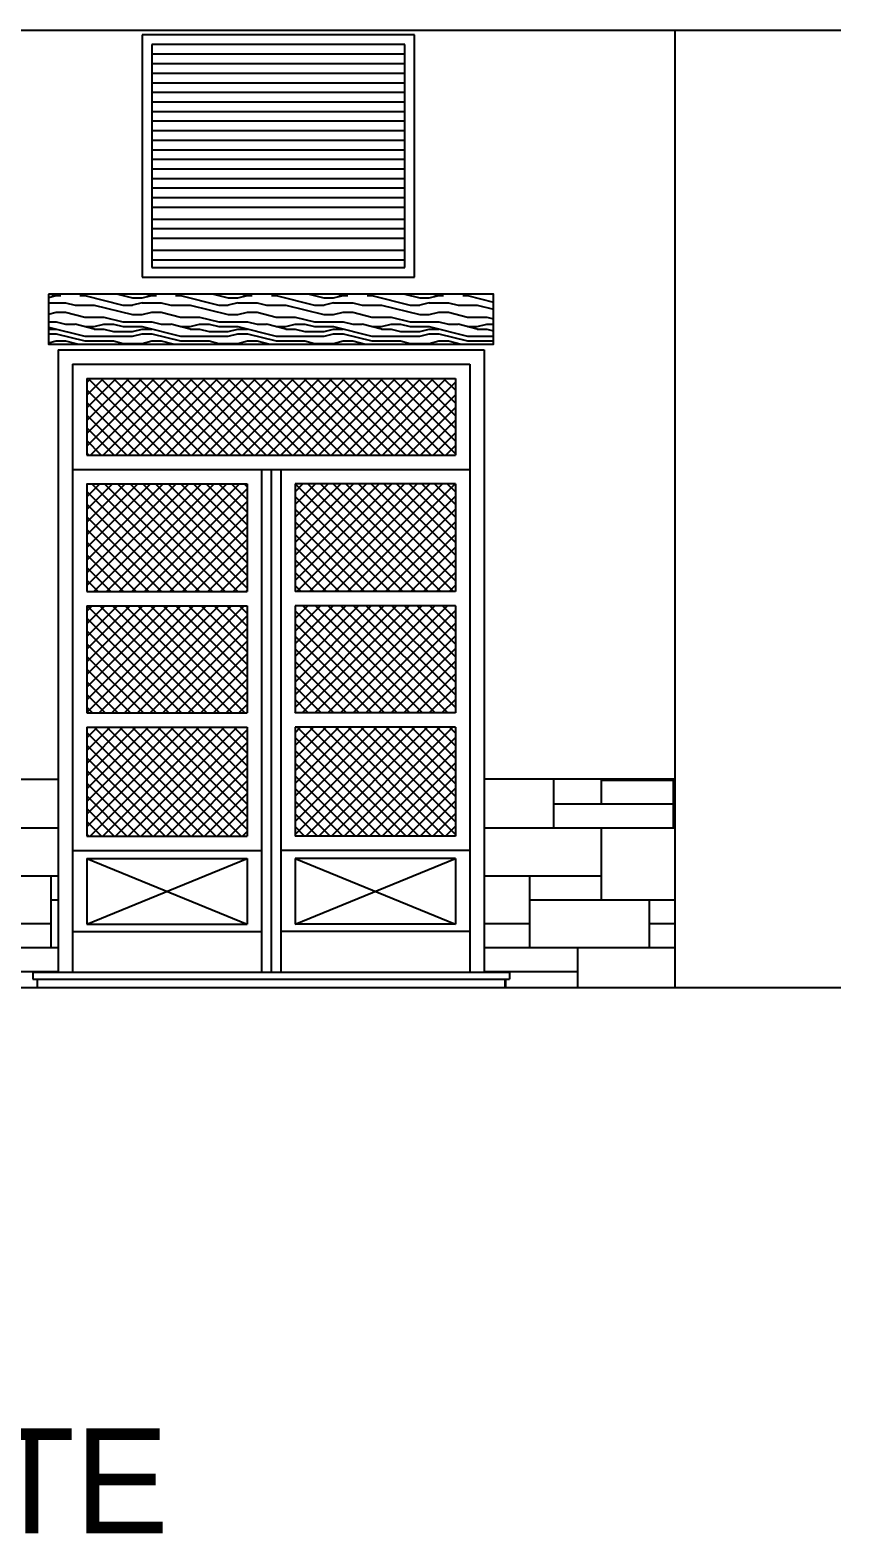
# Model space of a CAD drawing. Extents: x 33.7 to 63.4, y -76.7 to 11.5.
# Drawn here: x 56.38 to 59.77, y 5.25 to 11.54 of the extents above; entities that cross this region are included whole.
import ezdxf

# ---------------------------------------------------------------- set-up
doc = ezdxf.new("R2010")
doc.units = 0
doc.header["$LTSCALE"] = 0.375
doc.layers.get('0').update_dxf_attribs({"linetype": 'CONTINUOUS'})
for name, color, linetype in [('AUX', 7, 'CONTINUOUS'), ('CARPINTERIA', 44, 'CONTINUOUS'), ('MUROS', 3, 'CONTINUOUS'), ('TEXTOS', 2, 'CONTINUOUS'), ('TRAMAS', 252, 'CONTINUOUS')]:
    doc.layers.add(name, color=color, linetype=linetype)
doc.styles.add('SANSSERIF', font='UNIV.SHX')

# ---------------------------------------------------------------- blocks, each defined once
blk = doc.blocks.new('*X39')
at = {"color": 0}
for p, q in [((174.8, 134.9), (174.8, 135.1035)), ((175, 135), (175, 135.1035)), ((175, 135.1), (175.3063, 135.1)), ((175.3, 134.9), (175.3, 135.1)), ((174.8, 135), (175.3, 135)), ((174.5089, 134.9), (175.3063, 134.9)), ((175, 134.6), (175, 134.9)), ((174.5089, 134.7), (175, 134.7)), ((174.7, 134.4), (174.7, 134.7)), ((174.7, 134.6), (175.3063, 134.6)), ((175.2, 134.4), (175.2, 134.6)), ((174.5089, 134.5), (174.7, 134.5)), ((175.2, 134.5), (175.3063, 134.5)), ((174.5089, 134.4), (175.3063, 134.4)), ((174.9, 134.2335), (174.9, 134.4)), ((174.5089, 134.3), (174.9, 134.3)), ((174.6, 134.2978), (174.6, 134.3)), ((174.6, 134.2335), (174.6, 134.2678))]:
    blk.add_line(p, q, dxfattribs=at)
blk = doc.blocks.new('*X40')
at = {"color": 0}
for p, q in [((172, 134.9), (172.7289, 134.9)), ((171.9, 134.7), (172.7289, 134.7)), ((172.7, 134.4), (172.7, 134.7)), ((172.7, 134.6), (172.7289, 134.6)), ((172, 134.5), (172.7, 134.5)), ((172.4, 134.4), (172.7289, 134.4)), ((172, 134.3), (172.7289, 134.3))]:
    blk.add_line(p, q, dxfattribs=at)
blk = doc.blocks.new('*X35')
at = {"color": 0}
for p, q in [((156.1178, 136.4956), (156.4, 136.7778)), ((156.1178, 136.5486), (156.347, 136.7778)), ((156.1178, 136.6017), (156.294, 136.7778)), ((156.1178, 136.6547), (156.2409, 136.7778)), ((156.1178, 136.7077), (156.1879, 136.7778)), ((156.1178, 136.7608), (156.1349, 136.7778)), ((156.4435, 136.4578), (156.1235, 136.7778)), ((156.1331, 136.4578), (156.4531, 136.7778)), ((156.4965, 136.4578), (156.1765, 136.7778)), ((156.1861, 136.4578), (156.5061, 136.7778)), ((156.5495, 136.4578), (156.2295, 136.7778)), ((156.2391, 136.4578), (156.5591, 136.7778)), ((156.6026, 136.4578), (156.2826, 136.7778)), ((156.2922, 136.4578), (156.6122, 136.7778)), ((156.6556, 136.4578), (156.3356, 136.7778)), ((156.3452, 136.4578), (156.6652, 136.7778)), ((156.7086, 136.4578), (156.3886, 136.7778)), ((156.3982, 136.4578), (156.7182, 136.7778)), ((156.7617, 136.4578), (156.4417, 136.7778)), ((156.4513, 136.4578), (156.7713, 136.7778)), ((156.8147, 136.4578), (156.4947, 136.7778)), ((156.5043, 136.4578), (156.8243, 136.7778)), ((156.8677, 136.4578), (156.5477, 136.7778)), ((156.5573, 136.4578), (156.8773, 136.7778)), ((156.9208, 136.4578), (156.6008, 136.7778)), ((156.6104, 136.4578), (156.9304, 136.7778)), ((156.9738, 136.4578), (156.6538, 136.7778)), ((156.6634, 136.4578), (156.9834, 136.7778)), ((157.0268, 136.4578), (156.7068, 136.7778)), ((156.7164, 136.4578), (157.0364, 136.7778)), ((157.0799, 136.4578), (156.7599, 136.7778)), ((156.7695, 136.4578), (157.0895, 136.7778)), ((157.1329, 136.4578), (156.8129, 136.7778)), ((156.8225, 136.4578), (157.1425, 136.7778)), ((157.1859, 136.4578), (156.8659, 136.7778)), ((156.8755, 136.4578), (157.1955, 136.7778)), ((157.239, 136.4578), (156.919, 136.7778)), ((156.9286, 136.4578), (157.2486, 136.7778)), ((157.292, 136.4578), (156.972, 136.7778)), ((156.9816, 136.4578), (157.3016, 136.7778)), ((157.345, 136.4578), (157.025, 136.7778)), ((157.0346, 136.4578), (157.3546, 136.7778)), ((157.3981, 136.4578), (157.0781, 136.7778)), ((157.0877, 136.4578), (157.4077, 136.7778)), ((157.4511, 136.4578), (157.1311, 136.7778)), ((157.1407, 136.4578), (157.4607, 136.7778)), ((157.5041, 136.4578), (157.1841, 136.7778)), ((157.1937, 136.4578), (157.5137, 136.7778)), ((157.5572, 136.4578), (157.2372, 136.7778)), ((157.2468, 136.4578), (157.5668, 136.7778)), ((157.6102, 136.4578), (157.2902, 136.7778)), ((157.2998, 136.4578), (157.6198, 136.7778)), ((157.6578, 136.4632), (157.3432, 136.7778)), ((157.3528, 136.4578), (157.6578, 136.7628)), ((157.6578, 136.5163), (157.3963, 136.7778)), ((157.6578, 136.5693), (157.4493, 136.7778)), ((157.6578, 136.6223), (157.5023, 136.7778)), ((157.6578, 136.6754), (157.5554, 136.7778)), ((157.6578, 136.7284), (157.6084, 136.7778)), ((156.3904, 136.4578), (156.1178, 136.7305)), ((157.4059, 136.4578), (157.6578, 136.7098)), ((156.3374, 136.4578), (156.1178, 136.6774)), ((157.4589, 136.4578), (157.6578, 136.6567)), ((156.2844, 136.4578), (156.1178, 136.6244)), ((156.2313, 136.4578), (156.1178, 136.5714)), ((157.5119, 136.4578), (157.6578, 136.6037)), ((156.1783, 136.4578), (156.1178, 136.5183)), ((157.565, 136.4578), (157.6578, 136.5507)), ((156.1253, 136.4578), (156.1178, 136.4653)), ((157.618, 136.4578), (157.6578, 136.4976)), ((156.1178, 135.9122), (156.5434, 136.3378)), ((156.1178, 135.9653), (156.4904, 136.3378)), ((156.1178, 136.0183), (156.4373, 136.3378)), ((156.1178, 136.0713), (156.3843, 136.3378)), ((156.1178, 136.1244), (156.3313, 136.3378)), ((156.1178, 136.1774), (156.2782, 136.3378)), ((156.1178, 136.2304), (156.2252, 136.3378)), ((156.1178, 136.2835), (156.1722, 136.3378)), ((156.1178, 136.3365), (156.1191, 136.3378)), ((156.5892, 135.8878), (156.1392, 136.3378)), ((156.1464, 135.8878), (156.5964, 136.3378)), ((156.6422, 135.8878), (156.1922, 136.3378)), ((156.1995, 135.8878), (156.6495, 136.3378)), ((156.6953, 135.8878), (156.2453, 136.3378)), ((156.2525, 135.8878), (156.7025, 136.3378)), ((156.7483, 135.8878), (156.2983, 136.3378)), ((156.3055, 135.8878), (156.7555, 136.3378)), ((156.7878, 135.9014), (156.3513, 136.3378)), ((156.3586, 135.8878), (156.7878, 136.3171)), ((156.7878, 135.9544), (156.4044, 136.3378)), ((156.7878, 136.0074), (156.4574, 136.3378)), ((156.7878, 136.0605), (156.5104, 136.3378)), ((156.7878, 136.1135), (156.5635, 136.3378)), ((156.7878, 136.1665), (156.6165, 136.3378)), ((156.7878, 136.2196), (156.6695, 136.3378)), ((156.7878, 136.2726), (156.7226, 136.3378)), ((156.7878, 136.3256), (156.7756, 136.3378)), ((156.9878, 135.9337), (157.3919, 136.3378)), ((156.9878, 135.9867), (157.3389, 136.3378)), ((156.9878, 136.0398), (157.2859, 136.3378)), ((156.9878, 136.0928), (157.2328, 136.3378)), ((156.9878, 136.1458), (157.1798, 136.3378)), ((156.9878, 136.1989), (157.1268, 136.3378)), ((156.9878, 136.2519), (157.0737, 136.3378)), ((156.9878, 136.3049), (157.0207, 136.3378)), ((157.4377, 135.8878), (156.9878, 136.3378)), ((156.995, 135.8878), (157.445, 136.3378)), ((157.4908, 135.8878), (157.0408, 136.3378)), ((157.048, 135.8878), (157.498, 136.3378)), ((157.5438, 135.8878), (157.0938, 136.3378)), ((157.101, 135.8878), (157.551, 136.3378)), ((157.5968, 135.8878), (157.1468, 136.3378)), ((157.1541, 135.8878), (157.6041, 136.3378)), ((157.6499, 135.8878), (157.1999, 136.3378)), ((157.2071, 135.8878), (157.6571, 136.3378)), ((157.6578, 135.9329), (157.2529, 136.3378)), ((157.6578, 135.9859), (157.3059, 136.3378)), ((157.6578, 136.039), (157.359, 136.3378)), ((157.6578, 136.092), (157.412, 136.3378)), ((157.6578, 136.145), (157.465, 136.3378)), ((157.6578, 136.1981), (157.5181, 136.3378)), ((157.6578, 136.2511), (157.5711, 136.3378)), ((157.6578, 136.3041), (157.6241, 136.3378)), ((156.5362, 135.8878), (156.1178, 136.3062)), ((156.4831, 135.8878), (156.1178, 136.2532)), ((156.4116, 135.8878), (156.7878, 136.264)), ((157.3847, 135.8878), (156.9878, 136.2847)), ((157.2601, 135.8878), (157.6578, 136.2855)), ((156.4301, 135.8878), (156.1178, 136.2001)), ((156.4646, 135.8878), (156.7878, 136.211)), ((157.3317, 135.8878), (156.9878, 136.2317)), ((157.3132, 135.8878), (157.6578, 136.2325)), ((156.3771, 135.8878), (156.1178, 136.1471)), ((156.5177, 135.8878), (156.7878, 136.158)), ((157.2786, 135.8878), (156.9878, 136.1787)), ((157.3662, 135.8878), (157.6578, 136.1795)), ((156.3241, 135.8878), (156.1178, 136.0941)), ((156.5707, 135.8878), (156.7878, 136.1049)), ((157.2256, 135.8878), (156.9878, 136.1256)), ((157.1726, 135.8878), (156.9878, 136.0726)), ((157.4192, 135.8878), (157.6578, 136.1264)), ((157.4723, 135.8878), (157.6578, 136.0734)), ((156.271, 135.8878), (156.1178, 136.041)), ((156.6237, 135.8878), (156.7878, 136.0519)), ((157.1195, 135.8878), (156.9878, 136.0196)), ((157.5253, 135.8878), (157.6578, 136.0204)), ((156.218, 135.8878), (156.1178, 135.988)), ((156.6768, 135.8878), (156.7878, 135.9989)), ((156.7298, 135.8878), (156.7878, 135.9458)), ((157.0665, 135.8878), (156.9878, 135.9665)), ((157.5783, 135.8878), (157.6578, 135.9673)), ((156.165, 135.8878), (156.1178, 135.935)), ((156.7828, 135.8878), (156.7878, 135.8928)), ((157.0135, 135.8878), (156.9878, 135.9135)), ((157.6314, 135.8878), (157.6578, 135.9143)), ((156.1178, 135.3819), (156.5637, 135.8278)), ((156.1178, 135.4349), (156.5107, 135.8278)), ((156.1178, 135.488), (156.4577, 135.8278)), ((156.1178, 135.541), (156.4046, 135.8278)), ((156.1178, 135.594), (156.3516, 135.8278)), ((156.1178, 135.6471), (156.2986, 135.8278)), ((156.1178, 135.7001), (156.2455, 135.8278)), ((156.1178, 135.7531), (156.1925, 135.8278)), ((156.1178, 135.8062), (156.1395, 135.8278)), ((156.566, 135.3807), (156.1189, 135.8278)), ((156.1697, 135.3807), (156.6168, 135.8278)), ((156.619, 135.3807), (156.1719, 135.8278)), ((156.2227, 135.3807), (156.6698, 135.8278)), ((156.6721, 135.3807), (156.225, 135.8278)), ((156.2757, 135.3807), (156.7228, 135.8278)), ((156.7251, 135.3807), (156.278, 135.8278)), ((156.3288, 135.3807), (156.7759, 135.8278)), ((156.7781, 135.3807), (156.331, 135.8278)), ((156.7878, 135.4241), (156.3841, 135.8278)), ((156.7878, 135.4771), (156.4371, 135.8278)), ((156.7878, 135.5301), (156.4901, 135.8278)), ((156.7878, 135.5832), (156.5431, 135.8278)), ((156.7878, 135.6362), (156.5962, 135.8278)), ((156.7878, 135.6892), (156.6492, 135.8278)), ((156.7878, 135.7423), (156.7022, 135.8278)), ((156.7878, 135.7953), (156.7553, 135.8278)), ((156.9878, 135.7746), (157.041, 135.8278)), ((156.9878, 135.7216), (157.0941, 135.8278)), ((156.9878, 135.6685), (157.1471, 135.8278)), ((156.9878, 135.6155), (157.2001, 135.8278)), ((156.9878, 135.5625), (157.2532, 135.8278)), ((156.9878, 135.5095), (157.3062, 135.8278)), ((156.9878, 135.4564), (157.3592, 135.8278)), ((156.9878, 135.4034), (157.4123, 135.8278)), ((157.0182, 135.3807), (157.4653, 135.8278)), ((157.4676, 135.3807), (157.0204, 135.8278)), ((157.0712, 135.3807), (157.5183, 135.8278)), ((157.5206, 135.3807), (157.0735, 135.8278)), ((157.1243, 135.3807), (157.5714, 135.8278)), ((157.5736, 135.3807), (157.1265, 135.8278)), ((157.1773, 135.3807), (157.6244, 135.8278)), ((157.6267, 135.3807), (157.1795, 135.8278)), ((157.6578, 135.4026), (157.2326, 135.8278)), ((157.6578, 135.4556), (157.2856, 135.8278)), ((157.6578, 135.5087), (157.3386, 135.8278)), ((157.6578, 135.5617), (157.3917, 135.8278)), ((157.6578, 135.6147), (157.4447, 135.8278)), ((157.6578, 135.6678), (157.4977, 135.8278)), ((157.6578, 135.7208), (157.5508, 135.8278)), ((157.6578, 135.7738), (157.6038, 135.8278)), ((157.6578, 135.8269), (157.6568, 135.8278)), ((156.513, 135.3807), (156.1178, 135.7759)), ((156.3818, 135.3807), (156.7878, 135.7867)), ((157.4145, 135.3807), (156.9878, 135.8074)), ((157.3615, 135.3807), (156.9878, 135.7544)), ((157.2303, 135.3807), (157.6578, 135.8082)), ((157.2833, 135.3807), (157.6578, 135.7552)), ((156.4599, 135.3807), (156.1178, 135.7228)), ((156.4348, 135.3807), (156.7878, 135.7337)), ((157.3085, 135.3807), (156.9878, 135.7014)), ((157.3364, 135.3807), (157.6578, 135.7022)), ((156.4069, 135.3807), (156.1178, 135.6698)), ((156.4879, 135.3807), (156.7878, 135.6807)), ((156.5409, 135.3807), (156.7878, 135.6276)), ((157.2554, 135.3807), (156.9878, 135.6483)), ((157.3894, 135.3807), (157.6578, 135.6491)), ((156.3539, 135.3807), (156.1178, 135.6168)), ((156.3008, 135.3807), (156.1178, 135.5637)), ((156.5939, 135.3807), (156.7878, 135.5746)), ((157.2024, 135.3807), (156.9878, 135.5953)), ((157.4424, 135.3807), (157.6578, 135.5961)), ((156.2478, 135.3807), (156.1178, 135.5107)), ((156.647, 135.3807), (156.7878, 135.5216)), ((157.1494, 135.3807), (156.9878, 135.5423)), ((157.4955, 135.3807), (157.6578, 135.5431)), ((156.1948, 135.3807), (156.1178, 135.4577)), ((156.7, 135.3807), (156.7878, 135.4685)), ((157.0963, 135.3807), (156.9878, 135.4892)), ((157.0433, 135.3807), (156.9878, 135.4362)), ((157.5485, 135.3807), (157.6578, 135.49)), ((157.6015, 135.3807), (157.6578, 135.437)), ((156.1417, 135.3807), (156.1178, 135.4046)), ((156.753, 135.3807), (156.7878, 135.4155)), ((156.9903, 135.3807), (156.9878, 135.3832)), ((157.6546, 135.3807), (157.6578, 135.384)), ((156.1178, 135.0637), (156.3748, 135.3207)), ((156.1178, 135.1167), (156.3218, 135.3207)), ((156.1178, 135.1698), (156.2688, 135.3207)), ((156.1178, 135.2228), (156.2157, 135.3207)), ((156.1178, 135.2758), (156.1627, 135.3207)), ((156.1178, 135.0107), (156.4279, 135.3207)), ((156.1178, 134.9576), (156.4809, 135.3207)), ((156.1178, 134.9046), (156.5339, 135.3207)), ((156.132, 134.8657), (156.587, 135.3207)), ((156.6037, 134.8657), (156.1487, 135.3207)), ((156.185, 134.8657), (156.64, 135.3207)), ((156.6567, 134.8657), (156.2017, 135.3207)), ((156.238, 134.8657), (156.693, 135.3207)), ((156.7097, 134.8657), (156.2548, 135.3207)), ((156.2911, 134.8657), (156.7461, 135.3207)), ((156.7628, 134.8657), (156.3078, 135.3207)), ((156.7878, 134.8937), (156.3608, 135.3207)), ((156.7878, 134.9468), (156.4139, 135.3207)), ((156.7878, 134.9998), (156.4669, 135.3207)), ((156.7878, 135.0528), (156.5199, 135.3207)), ((156.7878, 135.1059), (156.573, 135.3207)), ((156.7878, 135.1589), (156.626, 135.3207)), ((156.7878, 135.2119), (156.679, 135.3207)), ((156.7878, 135.265), (156.7321, 135.3207)), ((156.7878, 135.318), (156.7851, 135.3207)), ((156.9878, 135.2973), (157.0112, 135.3207)), ((156.9878, 135.2443), (157.0643, 135.3207)), ((156.9878, 135.1913), (157.1173, 135.3207)), ((156.9878, 135.1382), (157.1703, 135.3207)), ((156.9878, 135.0852), (157.2233, 135.3207)), ((156.9878, 135.0322), (157.2764, 135.3207)), ((156.9878, 134.9791), (157.3294, 135.3207)), ((156.9878, 134.9261), (157.3824, 135.3207)), ((156.9878, 134.8731), (157.4355, 135.3207)), ((157.4522, 134.8657), (156.9972, 135.3207)), ((157.0335, 134.8657), (157.4885, 135.3207)), ((157.5052, 134.8657), (157.0503, 135.3207)), ((157.0866, 134.8657), (157.5415, 135.3207)), ((157.5583, 134.8657), (157.1033, 135.3207)), ((157.1396, 134.8657), (157.5946, 135.3207)), ((157.6113, 134.8657), (157.1563, 135.3207)), ((157.1926, 134.8657), (157.6476, 135.3207)), ((157.6578, 134.8723), (157.2094, 135.3207)), ((157.6578, 134.9253), (157.2624, 135.3207)), ((157.6578, 134.9783), (157.3154, 135.3207)), ((157.6578, 135.0314), (157.3685, 135.3207)), ((157.6578, 135.0844), (157.4215, 135.3207)), ((157.6578, 135.1374), (157.4745, 135.3207)), ((157.6578, 135.1905), (157.5276, 135.3207)), ((157.6578, 135.2435), (157.5806, 135.3207)), ((157.6578, 135.2965), (157.6336, 135.3207)), ((156.5506, 134.8657), (156.1178, 135.2986)), ((156.3441, 134.8657), (156.7878, 135.3095)), ((156.3971, 134.8657), (156.7878, 135.2564)), ((157.3992, 134.8657), (156.9878, 135.2771)), ((157.2457, 134.8657), (157.6578, 135.2779)), ((156.4976, 134.8657), (156.1178, 135.2455)), ((156.4446, 134.8657), (156.1178, 135.1925)), ((156.4502, 134.8657), (156.7878, 135.2034)), ((157.3461, 134.8657), (156.9878, 135.2241)), ((157.2987, 134.8657), (157.6578, 135.2249)), ((156.3915, 134.8657), (156.1178, 135.1395)), ((156.5032, 134.8657), (156.7878, 135.1504)), ((157.2931, 134.8657), (156.9878, 135.171)), ((157.3517, 134.8657), (157.6578, 135.1718)), ((156.3385, 134.8657), (156.1178, 135.0864)), ((156.5562, 134.8657), (156.7878, 135.0973)), ((157.2401, 134.8657), (156.9878, 135.118)), ((157.187, 134.8657), (156.9878, 135.065)), ((157.4048, 134.8657), (157.6578, 135.1188)), ((157.4578, 134.8657), (157.6578, 135.0658)), ((156.2855, 134.8657), (156.1178, 135.0334)), ((156.6093, 134.8657), (156.7878, 135.0443)), ((157.134, 134.8657), (156.9878, 135.0119)), ((157.5108, 134.8657), (157.6578, 135.0127)), ((156.2324, 134.8657), (156.1178, 134.9804)), ((156.6623, 134.8657), (156.7878, 134.9913)), ((156.7153, 134.8657), (156.7878, 134.9382)), ((157.081, 134.8657), (156.9878, 134.9589)), ((157.5639, 134.8657), (157.6578, 134.9597)), ((156.1794, 134.8657), (156.1178, 134.9273)), ((156.1264, 134.8657), (156.1178, 134.8743)), ((156.7684, 134.8657), (156.7878, 134.8852)), ((157.0279, 134.8657), (156.9878, 134.9059)), ((157.6169, 134.8657), (157.6578, 134.9067))]:
    blk.add_line(p, q, dxfattribs=at)
blk = doc.blocks.new('*X48')
at = {"color": 0}
for p, q in [((172.6889, 137.6322), (172.72, 137.64)), ((172.6978, 137.6456), (172.7199, 137.64)), ((172.72, 137.64), (172.74, 137.64)), ((172.82, 137.64), (172.84, 137.64)), ((172.84, 137.64), (172.9999, 137.6)), ((172.9778, 137.6456), (173.0399, 137.63)), ((173.08, 137.63), (173.12, 137.64)), ((173.0978, 137.6456), (173.1199, 137.64)), ((173.12, 137.64), (173.14, 137.64)), ((173.22, 137.64), (173.24, 137.64)), ((173.24, 137.64), (173.3999, 137.6)), ((173.3778, 137.6456), (173.4399, 137.63)), ((173.48, 137.63), (173.52, 137.64)), ((173.4978, 137.6456), (173.5199, 137.64)), ((173.52, 137.64), (173.54, 137.64)), ((173.62, 137.64), (173.64, 137.64)), ((173.64, 137.64), (173.7999, 137.6)), ((173.7778, 137.6456), (173.8399, 137.63)), ((173.88, 137.63), (173.92, 137.64)), ((173.8978, 137.6456), (173.9199, 137.64)), ((173.92, 137.64), (173.94, 137.64)), ((174.02, 137.64), (174.04, 137.64)), ((174.04, 137.64), (174.1999, 137.6)), ((174.1778, 137.6456), (174.2399, 137.63)), ((174.28, 137.63), (174.32, 137.64)), ((174.2978, 137.6456), (174.3199, 137.64)), ((174.32, 137.64), (174.34, 137.64)), ((174.42, 137.64), (174.44, 137.64)), ((174.44, 137.64), (174.5489, 137.6128)), ((172.6889, 137.61), (172.76, 137.61)), ((172.76, 137.61), (172.8, 137.6)), ((172.8, 137.6), (172.88, 137.6)), ((172.88, 137.6), (173.0399, 137.56)), ((173, 137.6), (173.04, 137.6)), ((173.04, 137.63), (173.08, 137.63)), ((173.08, 137.61), (173.04, 137.6)), ((173.08, 137.61), (173.16, 137.61)), ((173.16, 137.61), (173.2, 137.6)), ((173.2, 137.6), (173.28, 137.6)), ((173.28, 137.6), (173.4399, 137.56)), ((173.4, 137.6), (173.44, 137.6)), ((173.44, 137.63), (173.48, 137.63)), ((173.48, 137.61), (173.44, 137.6)), ((173.48, 137.61), (173.56, 137.61)), ((173.56, 137.61), (173.6, 137.6)), ((173.6, 137.6), (173.68, 137.6)), ((173.68, 137.6), (173.8399, 137.56)), ((173.8, 137.6), (173.84, 137.6)), ((173.84, 137.63), (173.88, 137.63)), ((173.88, 137.61), (173.84, 137.6)), ((173.88, 137.61), (173.96, 137.61)), ((173.96, 137.61), (174, 137.6)), ((174, 137.6), (174.08, 137.6)), ((174.08, 137.6), (174.2399, 137.56)), ((174.2, 137.6), (174.24, 137.6)), ((174.24, 137.63), (174.28, 137.63)), ((174.28, 137.61), (174.24, 137.6)), ((174.28, 137.61), (174.36, 137.61)), ((174.36, 137.61), (174.4, 137.6)), ((174.4, 137.6), (174.48, 137.6)), ((174.48, 137.6), (174.5489, 137.5828)), ((172.6889, 137.5622), (172.72, 137.57)), ((172.6889, 137.53), (172.72, 137.53)), ((172.72, 137.57), (172.76, 137.57)), ((172.72, 137.53), (172.76, 137.52)), ((172.76, 137.57), (172.8399, 137.55)), ((172.76, 137.52), (172.8, 137.52)), ((172.88, 137.5), (172.8001, 137.52)), ((172.84, 137.55), (172.92, 137.55)), ((172.88, 137.51), (172.92, 137.52)), ((172.92, 137.55), (172.9999, 137.53)), ((172.92, 137.52), (172.96, 137.52)), ((172.96, 137.52), (173, 137.51)), ((173, 137.53), (173.12, 137.53)), ((173.04, 137.56), (173.08, 137.56)), ((173.08, 137.56), (173.12, 137.57)), ((173.12, 137.57), (173.16, 137.57)), ((173.12, 137.53), (173.16, 137.52)), ((173.16, 137.57), (173.2399, 137.55)), ((173.16, 137.52), (173.2, 137.52)), ((173.28, 137.5), (173.2001, 137.52)), ((173.24, 137.55), (173.32, 137.55)), ((173.28, 137.51), (173.32, 137.52)), ((173.32, 137.55), (173.3999, 137.53)), ((173.32, 137.52), (173.36, 137.52)), ((173.36, 137.52), (173.4, 137.51)), ((173.4, 137.53), (173.52, 137.53)), ((173.44, 137.56), (173.48, 137.56)), ((173.48, 137.56), (173.52, 137.57)), ((173.52, 137.57), (173.56, 137.57)), ((173.52, 137.53), (173.56, 137.52)), ((173.56, 137.57), (173.6399, 137.55)), ((173.56, 137.52), (173.6, 137.52)), ((173.68, 137.5), (173.6001, 137.52)), ((173.64, 137.55), (173.72, 137.55)), ((173.68, 137.51), (173.72, 137.52)), ((173.72, 137.55), (173.7999, 137.53)), ((173.72, 137.52), (173.76, 137.52)), ((173.76, 137.52), (173.8, 137.51)), ((173.8, 137.53), (173.92, 137.53)), ((173.84, 137.56), (173.88, 137.56)), ((173.88, 137.56), (173.92, 137.57)), ((173.92, 137.57), (173.96, 137.57)), ((173.92, 137.53), (173.96, 137.52)), ((173.96, 137.57), (174.0399, 137.55)), ((173.96, 137.52), (174, 137.52)), ((174.08, 137.5), (174.0001, 137.52)), ((174.04, 137.55), (174.12, 137.55)), ((174.08, 137.51), (174.12, 137.52)), ((174.12, 137.55), (174.1999, 137.53)), ((174.12, 137.52), (174.16, 137.52)), ((174.16, 137.52), (174.2, 137.51)), ((174.2, 137.53), (174.32, 137.53)), ((174.24, 137.56), (174.28, 137.56)), ((174.28, 137.56), (174.32, 137.57)), ((174.32, 137.57), (174.36, 137.57)), ((174.32, 137.53), (174.36, 137.52)), ((174.36, 137.57), (174.4399, 137.55)), ((174.36, 137.52), (174.4, 137.52)), ((174.48, 137.5), (174.4001, 137.52)), ((174.44, 137.55), (174.52, 137.55)), ((174.48, 137.51), (174.52, 137.52)), ((174.52, 137.55), (174.5489, 137.5428)), ((174.52, 137.52), (174.5489, 137.52)), ((172.6889, 137.5078), (172.8399, 137.47)), ((172.6889, 137.5), (172.72, 137.5)), ((172.6889, 137.48), (172.72, 137.48)), ((172.6889, 137.4422), (172.72, 137.45)), ((172.72, 137.48), (172.8399, 137.45)), ((172.72, 137.45), (172.76, 137.45)), ((172.76, 137.45), (172.8135, 137.4366)), ((172.84, 137.51), (172.88, 137.51)), ((172.84, 137.47), (173.04, 137.47)), ((172.84, 137.45), (172.96, 137.45)), ((172.88, 137.5), (172.92, 137.5)), ((172.92, 137.5), (172.96, 137.49)), ((172.96, 137.49), (173.04, 137.49)), ((172.96, 137.45), (173, 137.44)), ((172.96, 137.45), (173, 137.44)), ((173, 137.51), (173.08, 137.51)), ((173.04, 137.49), (173.08, 137.5)), ((173.04, 137.47), (173.08, 137.48)), ((173.08, 137.51), (173.2399, 137.47)), ((173.08, 137.5), (173.12, 137.5)), ((173.08, 137.48), (173.12, 137.48)), ((173.08, 137.44), (173.12, 137.45)), ((173.12, 137.48), (173.2399, 137.45)), ((173.12, 137.45), (173.16, 137.45)), ((173.16, 137.45), (173.2135, 137.4366)), ((173.24, 137.51), (173.28, 137.51)), ((173.24, 137.47), (173.44, 137.47)), ((173.24, 137.45), (173.36, 137.45)), ((173.28, 137.5), (173.32, 137.5)), ((173.32, 137.5), (173.36, 137.49)), ((173.36, 137.49), (173.44, 137.49)), ((173.36, 137.45), (173.4, 137.44)), ((173.36, 137.45), (173.4, 137.44)), ((173.4, 137.51), (173.48, 137.51)), ((173.44, 137.49), (173.48, 137.5)), ((173.44, 137.47), (173.48, 137.48)), ((173.48, 137.51), (173.6399, 137.47)), ((173.48, 137.5), (173.52, 137.5)), ((173.48, 137.48), (173.52, 137.48)), ((173.48, 137.44), (173.52, 137.45)), ((173.52, 137.48), (173.6399, 137.45)), ((173.52, 137.45), (173.56, 137.45)), ((173.56, 137.45), (173.6135, 137.4366)), ((173.64, 137.51), (173.68, 137.51)), ((173.64, 137.47), (173.84, 137.47)), ((173.64, 137.45), (173.76, 137.45)), ((173.68, 137.5), (173.72, 137.5)), ((173.72, 137.5), (173.76, 137.49)), ((173.76, 137.49), (173.84, 137.49)), ((173.76, 137.45), (173.8, 137.44)), ((173.76, 137.45), (173.8, 137.44)), ((173.8, 137.51), (173.88, 137.51)), ((173.84, 137.49), (173.88, 137.5)), ((173.84, 137.47), (173.88, 137.48)), ((173.88, 137.51), (174.0399, 137.47)), ((173.88, 137.5), (173.92, 137.5)), ((173.88, 137.48), (173.92, 137.48)), ((173.88, 137.44), (173.92, 137.45)), ((173.92, 137.48), (174.0399, 137.45)), ((173.92, 137.45), (173.96, 137.45)), ((173.96, 137.45), (174.0135, 137.4366)), ((174.04, 137.51), (174.08, 137.51)), ((174.04, 137.47), (174.24, 137.47)), ((174.04, 137.45), (174.16, 137.45)), ((174.08, 137.5), (174.12, 137.5)), ((174.12, 137.5), (174.16, 137.49)), ((174.16, 137.49), (174.24, 137.49)), ((174.16, 137.45), (174.2, 137.44)), ((174.16, 137.45), (174.2, 137.44)), ((174.2, 137.51), (174.28, 137.51)), ((174.24, 137.49), (174.28, 137.5)), ((174.24, 137.47), (174.28, 137.48)), ((174.28, 137.51), (174.4399, 137.47)), ((174.28, 137.5), (174.32, 137.5)), ((174.28, 137.48), (174.32, 137.48)), ((174.28, 137.44), (174.32, 137.45)), ((174.32, 137.48), (174.4399, 137.45)), ((174.32, 137.45), (174.36, 137.45)), ((174.36, 137.45), (174.4135, 137.4366)), ((174.44, 137.51), (174.48, 137.51)), ((174.44, 137.47), (174.5489, 137.47)), ((174.44, 137.45), (174.5489, 137.45)), ((174.48, 137.5), (174.52, 137.5)), ((174.52, 137.5), (174.5489, 137.4928)), ((173, 137.44), (173.08, 137.44)), ((173.4, 137.44), (173.48, 137.44)), ((173.8, 137.44), (173.88, 137.44)), ((174.2, 137.44), (174.28, 137.44))]:
    blk.add_line(p, q, dxfattribs=at)

msp = doc.modelspace()

# ---------------------------------------------------------------- linework, layer by layer
for p, q in [((57.99, 11.52), (56.8523, 11.52)), ((56.8523, 11.52), (56.8523, 10.5073)), ((57.99, 10.5073), (57.99, 11.52)), ((56.8923, 11.48), (56.8923, 10.5473)), ((57.95, 11.48), (56.8923, 11.48)), ((57.95, 10.5473), (57.95, 11.48)), ((56.8523, 10.5073), (57.99, 10.5073)), ((56.8923, 10.5473), (57.95, 10.5473))]:
    msp.add_line(p, q)
at = {"layer": 'AUX'}
for p, q in [((56.5614, 10.144), (56.5614, 8.1619)), ((56.5614, 10.144), (58.2214, 10.144)), ((58.2214, 10.144), (58.2214, 7.604)), ((56.6214, 10.084), (56.6214, 9.764)), ((56.6214, 10.084), (58.1614, 10.084)), ((58.1614, 10.084), (58.1614, 9.764)), ((56.6214, 9.764), (58.1614, 9.764)), ((56.5614, 9.704), (56.5614, 7.604)), ((56.5614, 9.704), (58.2214, 9.704)), ((57.3514, 9.704), (57.3514, 7.604)), ((57.3914, 9.704), (57.3914, 7.604)), ((57.4314, 9.704), (57.4314, 7.604)), ((56.6214, 9.644), (56.6214, 9.194)), ((56.6214, 9.644), (57.2914, 9.644)), ((57.2914, 9.644), (57.2914, 9.194)), ((58.1614, 9.644), (57.4914, 9.644)), ((57.4914, 9.644), (57.4914, 9.194)), ((58.1614, 9.644), (58.1614, 9.194)), ((56.6214, 9.194), (57.2914, 9.194)), ((58.1614, 9.194), (57.4914, 9.194)), ((56.6214, 9.134), (56.6214, 8.6869)), ((56.6214, 9.134), (57.2914, 9.134)), ((57.2914, 9.134), (57.2914, 8.6869)), ((57.4914, 9.134), (57.4914, 8.6869)), ((58.1614, 9.134), (57.4914, 9.134)), ((58.1614, 9.134), (58.1614, 8.6869)), ((56.6214, 8.6869), (57.2914, 8.6869)), ((58.1614, 8.6869), (57.4914, 8.6869)), ((56.6214, 8.6269), (56.6214, 8.1719)), ((56.6214, 8.6269), (57.2914, 8.6269)), ((57.2914, 8.6269), (57.2914, 8.1719)), ((57.4914, 8.6269), (57.4914, 8.1719)), ((58.1614, 8.6269), (57.4914, 8.6269)), ((58.1614, 8.6269), (58.1614, 8.1719)), ((56.5614, 8.1119), (57.3514, 8.1119)), ((56.6214, 8.1719), (57.2914, 8.1719)), ((58.2214, 8.1119), (57.4314, 8.1119)), ((58.1614, 8.1719), (57.4914, 8.1719)), ((56.6214, 8.0789), (56.6214, 7.8034)), ((56.6214, 8.0789), (57.2914, 8.0789)), ((56.6214, 7.8034), (57.2914, 8.0789)), ((56.6214, 8.0789), (57.2914, 7.8034)), ((57.2914, 8.0789), (57.2914, 7.8034)), ((57.4914, 8.0789), (57.4914, 7.8034)), ((58.1614, 8.0789), (57.4914, 8.0789)), ((57.4914, 8.0789), (58.1614, 7.8034)), ((57.4914, 7.8034), (58.1614, 8.0789)), ((58.1614, 8.0789), (58.1614, 7.8034)), ((56.6214, 7.8034), (57.2914, 7.8034)), ((58.1614, 7.8034), (57.4914, 7.8034)), ((56.5614, 7.774), (57.3514, 7.774)), ((58.2214, 7.774), (57.4314, 7.774))]:
    msp.add_line(p, q, dxfattribs=at)
at = {"layer": 'CARPINTERIA'}
for p, q in [((56.8923, 11.44), (57.95, 11.44)), ((56.8923, 11.4), (57.95, 11.4)), ((56.8923, 11.36), (57.95, 11.36)), ((56.8923, 11.32), (57.95, 11.32)), ((56.8923, 11.28), (57.95, 11.28)), ((56.8923, 11.24), (57.95, 11.24)), ((56.8923, 11.2), (57.95, 11.2)), ((56.8923, 11.16), (57.95, 11.16)), ((56.8923, 11.12), (57.95, 11.12)), ((56.8923, 11.08), (57.95, 11.08)), ((56.8923, 11.04), (57.95, 11.04)), ((56.8923, 11), (57.95, 11)), ((56.8923, 10.96), (57.95, 10.96)), ((56.8923, 10.92), (57.95, 10.92)), ((56.8923, 10.88), (57.95, 10.88)), ((56.8923, 10.84), (57.95, 10.84)), ((56.8923, 10.8), (57.95, 10.8)), ((56.8923, 10.7503), (57.95, 10.7503)), ((56.8923, 10.7103), (57.95, 10.7103)), ((56.8923, 10.6703), (57.95, 10.6703)), ((56.8923, 10.6205), (57.95, 10.6205)), ((56.8923, 10.5805), (57.95, 10.5805))]:
    msp.add_line(p, q, dxfattribs=at)
at = {"layer": 'MUROS'}
for p, q in [((47.2264, 11.5397), (59.7726, 11.5397)), ((59.0788, 11.5397), (59.0788, 7.5397)), ((56.5014, 10.204), (56.5014, 7.604)), ((56.5014, 10.204), (58.2814, 10.204)), ((58.2814, 10.204), (58.2814, 7.604)), ((56.3959, 7.604), (56.3959, 7.574)), ((56.3959, 7.604), (58.387, 7.604)), ((56.3959, 7.574), (58.387, 7.574)), ((56.4143, 7.574), (56.4143, 7.5397)), ((58.3686, 7.574), (58.3686, 7.5397)), ((58.387, 7.604), (58.387, 7.574)), ((47.2264, 7.5397), (59.7726, 7.5397))]:
    msp.add_line(p, q, dxfattribs=at)
at = {"layer": 'MUROS', "color": 44}
msp.add_lwpolyline([(56.4614, 10.4363), (56.4614, 10.2274), (58.3214, 10.2274), (58.3214, 10.4363)], close=True, dxfattribs=at)
at = {"layer": 'TRAMAS'}
for p, q in [((56.2014, 8.4097), (56.5014, 8.4097)), ((59.0788, 8.4097), (58.2814, 8.4097))]:
    msp.add_line(p, q, dxfattribs=at)

# ---------------------------------------------------------------- block references
at = {"layer": 'TRAMAS', "color": 44}
msp.add_blockref('*X48', (-116.2275, -127.2093), dxfattribs=at)
at = {"layer": 'TRAMAS'}
for name, p in [('*X35', (-99.4964, -126.6938)), ('*X40', (-116.2275, -126.6938)), ('*X39', (-116.2275, -126.6938))]:
    msp.add_blockref(name, p, dxfattribs=at)

# ---------------------------------------------------------------- texts
at = {"layer": 'TEXTOS', "color": 2, "style": 'SANSSERIF'}
msp.add_text('FACHADA ESTE', height=0.43906, dxfattribs=at).set_placement((52.4608, 5.2583))

doc.saveas('drawing.dxf')
